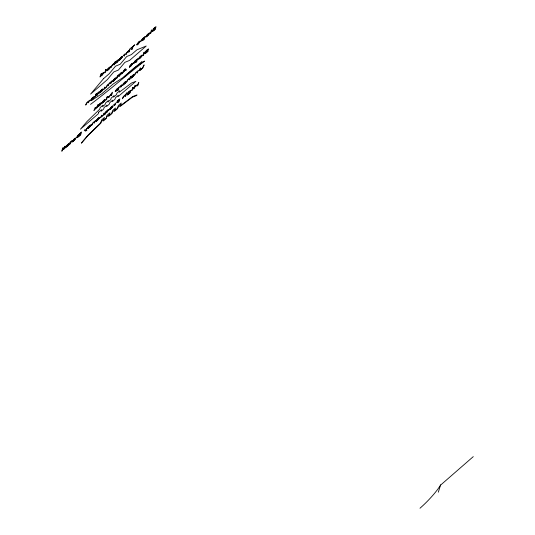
<?xml version="1.0" encoding="UTF-8"?>
<svg xmlns="http://www.w3.org/2000/svg" width="535" height="535" viewBox="0 0 535 535"><rect width="100%" height="100%" fill="white"/><g stroke="black" fill="none" stroke-linecap="round" stroke-linejoin="round"><path stroke-width="0.8" d="M101.255 102.807L100.5 103.95A6.534 1.264 -44.9 0 1 99.951 104.512L99.664 104.793A1.759 0.341 -44.9 0 0 99.062 105.448L99.871 105.074A2.601 0.502 -44.9 0 0 100.627 104.338L100.921 104.017L100.012 105.154A4.093 0.789 -44.9 0 1 99.63 105.482A2.434 0.468 -44.9 0 1 98.3 106.411M68.166 145.219L66.4 146.784L67.33 145.68A2.655 0.515 -44.9 0 1 68.032 145.145L68.132 145.132M104.432 100.827L102.673 102.419L103.589 101.309A2.655 0.515 -44.9 0 1 104.292 100.781L104.392 100.761M125.223 82.865L123.424 84.41L124.381 83.346A2.655 0.515 -44.9 0 1 125.09 82.811L125.183 82.798M94.3 96.755L94.287 96.855A4.721 0.916 -44.9 0 1 94.234 97.036M142.29 55.286L142.277 55.386A4.721 0.916 -44.9 0 1 142.223 55.566M149.693 33.117L149.686 33.163A4.721 0.916 -44.9 0 1 149.633 33.397M68.814 144.657L66.534 146.129L67.517 144.891A2.822 0.548 -44.9 0 1 68.727 144.029L68.834 143.688M100.62 103.442L99.992 104.238M133.322 75.194L132.653 76.023M107.368 96.949L106.619 99.416L105.97 99.971L106.873 97.069L107.689 96.367L108.806 96.875M102.8 89.927L100.533 91.331L101.516 90.094A2.822 0.548 -44.9 0 1 102.733 89.231L102.84 88.89A3.524 0.682 -44.9 0 0 101.55 89.867L100.099 91.431L99.49 93.19L100.419 92.267A1.799 0.348 -44.9 0 0 101.061 91.859L101.249 91.706A1.786 0.348 -44.9 0 0 102.914 89.833M105.061 100.359L102.794 101.757L103.777 100.52M125.852 82.39L123.585 83.788L124.568 82.557M90.335 100.379L92.468 97.711A2.856 0.555 -44.9 0 1 94.407 96.614M106.619 70.54L108.745 67.871A2.856 0.555 -44.9 0 1 110.685 66.775M138.324 58.91L140.458 56.242A2.856 0.555 -44.9 0 1 142.397 55.145M145.734 36.741L147.861 34.073A2.856 0.555 -44.9 0 1 149.8 32.976M87.867 128.353L87.767 128.667A3.016 0.582 -44.9 0 0 88.81 127.865A2.769 0.535 -44.9 0 0 91.03 125.23A4.427 0.856 -44.9 0 0 91.057 125.083M96.848 107.127L96.541 108.123L97.176 107.575L98.132 104.506L96.835 107.14L93.879 110.424L96.2 107.635L94.668 108.224L96.875 107.013M96.226 121.318L99.008 118.322L96.2 120.749L98.012 118.335A3.09 0.595 -44.9 0 1 98.3 118.088M116.342 78.618L117.894 75.983L116.978 76.565L118.168 75.087L119.298 74.559L116.911 78.17A1.812 0.348 -44.9 0 1 116.329 78.625M109.561 109.795L112.343 106.806L109.535 109.227L111.347 106.813A3.09 0.595 -44.9 0 1 111.628 106.565M129.457 67.183L132.239 64.193L129.43 66.621L131.242 64.207A3.09 0.595 -44.9 0 1 131.523 63.959M438.326 492.193L440.519 485.165L473.274 456.636M73.629 140.986L75.769 138.351M99.691 117.68L97.551 120.315A3.391 0.655 -44.9 0 1 96.206 121.345M114.677 78.518A3.09 0.595 -44.9 0 0 114.396 78.765L112.584 81.18L115.393 78.752L112.611 81.741A3.391 0.655 -44.9 0 0 113.935 80.731L116.075 78.11M113.025 106.157L110.885 108.792M132.921 63.551L130.781 66.186M138.184 44.017L140.324 41.382M115.286 91.084L117.025 88.87A2.889 0.562 -44.9 0 1 117.325 88.616L117.533 88.442A2.033 0.395 -44.9 0 1 118.255 87.974L119.225 87.004L118.282 90.034L117.646 90.582L118.034 89.332L117.814 89.606A1.839 0.354 -44.9 0 1 116.911 90.555L116.617 90.81A2.321 0.448 -44.9 0 1 115.473 91.572M141.113 40.606L142.852 38.4A2.889 0.562 -44.9 0 1 143.153 38.139L143.36 37.972A2.033 0.395 -44.9 0 1 144.082 37.503L145.052 36.534L144.109 39.563L143.474 40.112L143.862 38.854L143.641 39.135A1.839 0.354 -44.9 0 1 142.738 40.085L142.444 40.339A2.321 0.448 -44.9 0 1 141.3 41.101A3.658 0.709 -44.9 0 1 141.153 40.573M133.71 62.776L135.449 60.569A2.889 0.562 -44.9 0 1 135.75 60.308L135.957 60.141A2.033 0.395 -44.9 0 1 136.679 59.673L137.649 58.703L136.706 61.732L136.071 62.281L136.458 61.023L136.238 61.304A1.839 0.354 -44.9 0 1 135.335 62.254L135.041 62.508A2.321 0.448 -44.9 0 1 133.897 63.27M95.732 94.374L96.487 93.618M96.534 93.719L95.825 94.421M132.493 88.021L133.248 87.265M133.295 87.365L132.593 88.068M124.869 69.41L124.862 69.43A2.896 0.562 -44.9 0 1 124.735 69.65L123.478 71.643L125.404 69.978L124.862 69.43M85.734 130.145L88.007 127.009L85.814 130.42L86.931 130.152A2.127 0.408 -44.9 0 1 86.51 130.533L85.466 131.129L84.256 130.252L84.918 129.684L85.546 130.306M111.554 93.531L108.645 97.658L107.441 97.069M131.791 77.174L132.58 76.813A2.601 0.502 -44.9 0 0 133.335 76.077L133.63 75.756L132.713 76.893A4.093 0.789 -44.9 0 1 132.339 77.221A2.434 0.468 -44.9 0 1 131.008 78.15M81.527 142.758L88.121 135.047L100.727 122.836L101.637 119.914L104.499 117.439L103.616 120.275L106.131 118.108L106.993 115.333L109.882 112.831L109.026 115.58L111.822 113.166L112.678 110.417L115.52 107.963L114.664 110.712L117.513 108.251L118.369 105.509L121.258 103.008L120.382 105.81L132.626 96.588L136.993 94.902M81.353 143.32L87.947 135.609L100.827 123.157L101.356 121.472L103.663 119.479L103.168 121.077L106.231 118.422L106.712 116.891L109.046 114.871L108.578 116.383L111.929 113.487L112.397 111.975L114.684 110.003L114.216 111.507L117.613 108.572L118.081 107.067L120.422 105.047L119.934 106.612L132.453 97.143L136.82 95.457M146.944 50.952L147.138 50.751A3.33 0.642 -44.9 0 0 147.56 50.29L147.988 49.594L147.399 49.882A2.929 0.568 -44.9 0 0 146.931 50.263L145.607 51.534L146.958 50.016A3.939 0.762 -44.9 0 1 147.734 49.387A2.809 0.542 -44.9 0 1 148.228 49.053A2.026 0.395 -44.9 0 1 148.59 48.919L148.67 49.033A1.899 0.368 -44.9 0 1 148.462 49.487A1.966 0.381 -44.9 0 1 148.095 49.962A3.324 0.642 -44.9 0 1 147.6 50.517A12.245 2.367 -44.9 0 1 147.011 51.139L146.583 51.333A10.285 1.986 -44.9 0 0 145.961 51.982A3.651 0.709 -44.9 0 0 145.433 52.577A2.26 0.435 -44.9 0 0 145.045 53.079A1.752 0.341 -44.9 0 0 144.851 53.426A2.588 0.502 -44.9 0 0 144.811 53.567L144.885 53.694A1.872 0.361 -44.9 0 0 145.246 53.56A2.688 0.522 -44.9 0 0 145.834 53.152A4.862 0.943 -44.9 0 0 146.57 52.544A5.109 0.99 -44.9 0 0 147.707 51.494A1.732 0.334 -44.9 0 0 148.021 51.173L148.142 50.771A3.364 0.649 -44.9 0 1 146.577 52.303L145.527 53.032L145.995 52.223A3.852 0.742 -44.9 0 1 146.456 51.728L146.938 51.22M117.259 61.164L117.84 60.321L116.777 61.15A2.421 0.468 -44.9 0 0 116.135 61.799L116.242 61.465A2.882 0.555 -44.9 0 1 116.697 61.017L116.938 60.796A3.798 0.736 -44.9 0 1 117.265 60.508A2.3 0.448 -44.9 0 1 118.529 59.646L117.82 60.816A6.534 1.264 -44.9 0 1 117.218 61.431L116.938 61.719A1.759 0.341 -44.9 0 0 116.336 62.368L117.145 61.993A2.601 0.502 -44.9 0 0 117.901 61.257L118.195 60.943L117.279 62.073A4.093 0.789 -44.9 0 1 116.904 62.408M419.995 508.25L423.118 505.408A28.509 5.51 -44.9 0 0 432.989 495.163L433.865 494.139A27.894 5.397 -44.9 0 0 440.666 484.85M67.544 144.657L66.099 146.229L65.484 147.988L66.42 147.065A1.799 0.348 -44.9 0 0 67.062 146.657L67.243 146.503A1.786 0.348 -44.9 0 0 68.915 144.631M69.757 144.33L72.145 140.718L71.015 141.247L69.824 142.725L70.74 142.143L69.189 144.778A1.812 0.348 -44.9 0 0 69.757 144.323M106.819 112.109L108.197 110.016L105.816 112.464A1.852 0.361 -44.9 0 0 106.799 112.156M108.959 97.002L108.986 96.982A5.35 1.037 -44.9 0 1 109.2 96.641L112.544 92.167L111.641 95.069L111.012 95.611L111.768 93.217A7.804 1.511 -44.9 0 1 111.828 93.077L111.795 93.123A4.882 0.943 -44.9 0 1 111.561 93.525M124.087 76.879L142.116 61.398M153.973 30.154L152.93 30.863L153.405 30.054A3.852 0.742 -44.9 0 1 153.859 29.559L154.414 28.97A12.245 2.367 -44.9 0 0 155.01 28.348A3.324 0.642 -44.9 0 0 155.504 27.793A1.966 0.381 -44.9 0 0 155.859 27.325A1.899 0.368 -44.9 0 0 156.059 26.91L156.026 26.757A2.026 0.395 -44.9 0 0 155.631 26.884A2.809 0.542 -44.9 0 0 155.137 27.218A3.939 0.762 -44.9 0 0 154.361 27.847L153.017 29.365L154.334 28.094A2.929 0.568 -44.9 0 1 154.755 27.753L155.391 27.425L155.003 28.074A3.33 0.642 -44.9 0 1 154.541 28.576L153.986 29.164A10.285 1.986 -44.9 0 0 153.371 29.813A3.651 0.709 -44.9 0 0 152.836 30.408A2.26 0.435 -44.9 0 0 152.448 30.91A1.752 0.341 -44.9 0 0 152.254 31.257A2.588 0.502 -44.9 0 0 152.221 31.398L152.288 31.525A1.872 0.361 -44.9 0 0 152.649 31.391A2.688 0.522 -44.9 0 0 153.237 30.983A4.862 0.943 -44.9 0 0 153.98 30.375A5.109 0.99 -44.9 0 0 155.11 29.318A1.732 0.334 -44.9 0 0 155.424 29.004L155.545 28.602A3.364 0.649 -44.9 0 1 153.98 30.134M90.495 104.379C109 90.555 126.34 75.295 144.55 61.084L134.325 67.798L123.197 77.421L112.972 84.135L101.837 93.752L91.612 100.466M102.018 90.375L100.399 91.987L101.329 90.883A2.655 0.515 -44.9 0 1 102.031 90.348M133.275 75.141L132.212 75.97A2.421 0.468 -44.9 0 0 131.57 76.612L131.677 76.278A2.882 0.555 -44.9 0 1 132.132 75.836L132.372 75.609A3.798 0.736 -44.9 0 1 132.7 75.328A2.3 0.448 -44.9 0 1 133.964 74.465M100.567 103.402L99.503 104.231A2.421 0.468 -44.9 0 0 98.861 104.88L98.968 104.539A2.882 0.555 -44.9 0 1 99.423 104.098L99.67 103.87A3.798 0.736 -44.9 0 1 99.992 103.589A2.3 0.448 -44.9 0 1 101.262 102.727M115.62 63.25L116.021 62.455A2.3 0.448 -44.9 0 1 116.416 62.02A6.962 1.344 -44.9 0 1 116.924 61.498M131.062 78.063L131.456 77.267A2.3 0.448 -44.9 0 1 131.851 76.833A6.962 1.344 -44.9 0 1 132.359 76.318M98.353 106.325L98.748 105.529A2.3 0.448 -44.9 0 1 99.149 105.094A6.962 1.344 -44.9 0 1 99.657 104.579M133.917 74.525L133.202 75.689A6.534 1.264 -44.9 0 1 132.653 76.251L132.372 76.532A1.759 0.341 -44.9 0 0 131.77 77.187M77.301 136.98L77.863 135.716A2.207 0.428 -44.9 0 1 78.331 135.148L80.825 132.84L80.11 135.128L78.538 136.452A2.775 0.535 -44.9 0 1 77.281 137.04M110.578 66.875L110.564 67.015A4.721 0.916 -44.9 0 1 110.518 67.196A2.822 0.548 -44.9 0 1 108.485 69.717A2.936 0.568 -44.9 0 1 106.532 70.613M145.647 36.815A2.936 0.568 -44.9 0 0 147.6 35.919A2.822 0.548 -44.9 0 0 149.653 33.377M138.933 41.79A3.09 0.595 -44.9 0 0 138.645 42.038L136.84 44.452L139.642 42.024L136.86 45.014A3.391 0.655 -44.9 0 0 138.19 44.004M138.973 41.71A2.815 0.542 -44.9 0 1 140.27 41.429M121.171 57.131A3.09 0.595 -44.9 0 0 120.883 57.385L119.078 59.793L121.886 57.372L119.104 60.361A3.391 0.655 -44.9 0 0 120.428 59.352L122.568 56.723A2.815 0.542 -44.9 0 0 121.211 57.051M116.911 62.381A2.434 0.468 -44.9 0 1 115.573 63.331M138.244 58.984A2.936 0.568 -44.9 0 0 140.19 58.088A2.822 0.548 -44.9 0 0 142.243 55.546M133.87 63.297A3.658 0.709 -44.9 0 1 133.75 62.749M131.57 63.879A2.815 0.542 -44.9 0 1 132.861 63.598M130.781 66.173A3.391 0.655 -44.9 0 1 129.437 67.216M114.724 78.431A2.815 0.542 -44.9 0 1 116.015 78.157M90.254 100.453A2.936 0.568 -44.9 0 0 92.201 99.557A2.822 0.548 -44.9 0 0 94.26 97.016M124.568 82.55A2.822 0.548 -44.9 0 1 125.785 81.694L125.892 81.347A3.524 0.682 -44.9 0 0 124.601 82.323L123.15 83.895L122.542 85.654L123.471 84.731A1.799 0.348 -44.9 0 0 124.113 84.323L124.301 84.169A1.786 0.348 -44.9 0 0 125.966 82.296M115.446 91.599A3.658 0.709 -44.9 0 1 115.326 91.05M103.777 100.513A2.822 0.548 -44.9 0 1 104.994 99.657L105.101 99.316A3.524 0.682 -44.9 0 0 103.81 100.292L102.359 101.857L101.75 103.623L102.68 102.7A1.799 0.348 -44.9 0 0 103.322 102.285L103.509 102.138A1.786 0.348 -44.9 0 0 105.174 100.259M111.675 106.485A2.815 0.542 -44.9 0 1 112.965 106.204M110.885 108.779A3.391 0.655 -44.9 0 1 109.541 109.822M98.34 118.008A2.815 0.542 -44.9 0 1 99.63 117.727M87.793 128.44A2.193 0.421 -44.9 0 0 89.9 126.548A2.193 0.421 -44.9 0 0 90.268 125.431A2.193 0.421 -44.9 0 0 88.242 127.089L88.355 126.748A3.103 0.602 -44.9 0 1 89.539 125.665A2.922 0.562 -44.9 0 1 91.084 125.056M74.378 138.759A3.09 0.595 -44.9 0 0 74.091 139.006L72.285 141.421L75.087 138.993L72.305 141.982A3.391 0.655 -44.9 0 0 73.636 140.972M74.418 138.679A2.815 0.542 -44.9 0 1 75.716 138.398M67.544 144.664A3.524 0.682 -44.9 0 1 68.848 143.674M103.991 72.586L101.978 75.301A2.896 0.562 -44.9 0 1 101.757 75.488L101.556 75.656A1.979 0.381 -44.9 0 1 100.874 76.064L99.978 77L100.934 73.93L101.57 73.382C100.386 76.425 102.86 71.85 103.991 72.586M108.906 109.528L106.88 112.256A2.956 0.568 -44.9 0 1 106.652 112.444L106.358 112.678A1.886 0.361 -44.9 0 1 105.776 113.012L104.586 114.898L105.529 111.868L108.11 109.668L108.906 109.528M75.168 138.699L73.021 140.578L75.168 138.699M99.089 118.028L96.942 119.907L99.089 118.028M112.424 106.505L110.277 108.384L112.424 106.505M115.473 78.451L113.326 80.33L115.473 78.451M121.967 57.071L119.82 58.95L121.967 57.071M132.319 63.899L130.172 65.778L132.319 63.899M139.722 41.73L137.575 43.609L139.722 41.73M93.645 97.33C91.05 102.165 89.693 98.794 93.645 97.33M109.922 67.49C107.308 72.319 105.99 68.935 109.922 67.49M140.016 69.884L142.337 68.199L144.102 64.902L142.912 67.818A2.133 0.415 -44.9 0 1 142.444 68.373L139.923 70.546A2.22 0.428 -44.9 0 1 139.568 70.694L139.963 68.48L140.611 67.918L140.016 69.884M141.635 55.861C139.04 60.696 137.676 57.332 141.635 55.861M149.038 33.692C146.496 38.48 145.052 35.196 149.038 33.692M131.055 90.395L128.627 93.451A2.013 0.388 -44.9 0 1 127.945 93.866L127.725 94.434L128.928 93.672A3.825 0.742 -44.9 0 0 130.266 92.374L130.165 92.702A4.033 0.782 -44.9 0 1 128.835 93.959L127.604 94.909A2.147 0.415 -44.9 0 1 127.25 95.069L127.684 92.729L128.38 92.281A1.759 0.341 -44.9 0 1 129.162 91.431L129.443 91.171A3.049 0.588 -44.9 0 1 129.751 90.91L131.055 90.395M76.605 137.475L76.605 137.582A3.752 0.722 -44.9 0 0 78.264 136.906L80.665 134.874L81.567 131.971L77.936 135.308A2.822 0.548 -44.9 0 0 77.334 136.037L76.605 137.475M103.342 73.195C100.888 77.876 99.858 74.138 103.335 73.228M130.4 90.997C127.818 95.792 126.976 91.9 130.4 91.03M118.322 88.369C116.095 92.903 114.59 89.693 118.322 88.369M136.746 60.06C134.379 64.708 133.121 61.244 136.739 60.094M144.149 37.891C142.063 42.325 140.337 39.296 144.149 37.891M88.77 101.489L88.375 102.794L89.659 100.172L88.703 101.122A1.939 0.374 -44.9 0 0 88.021 101.563L86.382 103.268L85.714 105.094L87.178 102.573L88.77 101.489M94.702 121.786L94.307 123.083L95.591 120.462L94.635 121.412A1.939 0.374 -44.9 0 0 93.953 121.853L92.314 123.558L91.645 125.384L93.19 122.776L94.695 121.806M111.079 82.209L110.692 83.513L111.975 80.892L111.019 81.842A1.939 0.374 -44.9 0 0 110.337 82.276L108.699 83.988L108.03 85.814L109.494 83.293L111.079 82.209M137.508 71.757L137.114 73.061L138.398 70.439L137.441 71.389A1.939 0.374 -44.9 0 0 136.759 71.824L135.121 73.536L134.452 75.361L135.917 72.84L137.508 71.757M114.202 63.745L113.808 65.043L114.45 64.494L115.406 61.425L114.136 63.377A1.973 0.381 -44.9 0 0 113.353 63.892L111.815 65.511L111.146 67.343L112.611 64.822L114.196 63.772M125.504 95.163L125.116 96.46L125.752 95.912L126.708 92.843L125.498 94.775A1.973 0.381 -44.9 0 0 124.662 95.31L123.124 96.929L122.455 98.761L123.919 96.24L125.504 95.163M128.988 50.965L128.601 52.263L129.236 51.714L130.192 48.645L128.922 50.598A1.973 0.381 -44.9 0 0 128.146 51.113L126.608 52.731L125.939 54.563L127.404 52.042L128.988 50.992M129.637 78.565L129.243 79.862L129.885 79.307L130.841 76.244L129.57 78.19A1.973 0.381 -44.9 0 0 128.788 78.705L127.25 80.324L126.581 82.163L128.046 79.641L129.63 78.591M114.925 104.345L114.564 105.582L115.841 102.961L113.667 105.087L114.925 104.345M121.07 86.008L120.703 87.238L121.987 84.617L119.807 86.744L121.07 86.008M124.468 54.918L124.1 56.155L125.384 53.527L123.21 55.653L124.468 54.918M101.275 116.503L102.854 115.44L104.332 112.912L103.576 114.858L101.864 116.57A1.745 0.334 -44.9 0 1 101.309 116.911L100.386 117.834L101.663 115.212L101.275 116.503M104.506 88.295L106.09 87.225L107.562 84.704L106.806 86.65L105.101 88.362A1.745 0.334 -44.9 0 1 104.546 88.703L103.616 89.626L104.9 87.004L104.506 88.262M62.682 148.168L61.726 151.238L62.361 150.689L63.317 147.62L62.682 148.168M64.294 147.506L63.652 149.579L64.929 146.951L64.294 147.506M95.605 95.036L94.956 97.109L96.24 94.481L95.605 95.036M96.541 95.518L96.454 95.805A1.812 0.348 -44.9 0 0 97.022 95.35L99.41 91.746L98.279 92.267L97.089 93.752L98.005 93.17L97.517 94.595L96.561 95.511M105.609 69.884L104.659 72.954L105.295 72.406L106.251 69.336L105.609 69.884M98.741 112.149L98.219 113.835L80.444 129.189L87.031 121.478L99.644 109.267L100.165 107.582L103.034 105.107L102.533 106.706L105.047 104.532L105.522 103.001L108.411 100.506L107.943 102.011L110.738 99.597L111.206 98.086L114.055 95.631L113.581 97.143L116.423 94.682L116.897 93.177L119.786 90.676L119.298 92.241L131.543 83.012L135.91 81.327L117.874 96.808L118.362 95.243L115.473 97.744L115.005 99.249L112.163 101.71L112.631 100.199L109.789 102.66L109.314 104.164L106.518 106.579L106.993 105.074L104.098 107.568L103.623 109.107L101.108 111.273L101.61 109.675L98.741 112.149M119.118 76.003L119.031 76.291A1.812 0.348 -44.9 0 0 119.606 75.836L121.993 72.232L120.863 72.76L119.673 74.238L120.582 73.656L119.158 75.983M130.928 48.13L132.439 47.053L131.63 49.648L132.285 49.086L133.095 46.485L134.793 44.793L130.928 48.13M117.071 101.296L119.151 99.724L118.837 100.727L116.73 102.767L118.743 101.035L118.342 102.319L118.991 101.757L119.893 98.848L117.071 101.296M132.366 88.683L131.724 90.756L133.001 88.135L132.366 88.683M143.902 52.57L142.945 55.64L143.581 55.092L144.537 52.022L143.902 52.57M151.305 30.401L150.348 33.471L150.99 32.923L151.947 29.853L151.305 30.401M134.633 86.115L133.73 89.017L134.793 87.131L137.676 84.644L137.261 85.968L137.916 85.406L138.819 82.497L137.769 84.336L134.894 86.824L135.288 85.553L134.633 86.115M64.427 146.831L65.243 146.149L64.447 146.791M123.17 72.138L121.605 74.084L124.648 69.329L125.324 68.747L126.554 69.804L125.832 70.433L125.524 70.098L123.17 72.138M103.529 78.665L90.589 94.086L107.288 79.662L113.754 71.951L118.416 70.045L124.882 62.334L129.544 60.428L146.242 46.003L136.92 49.815L131.356 54.623L126.695 56.529L120.221 64.24L115.56 66.146L109.093 73.857L103.529 78.665"/></g></svg>
